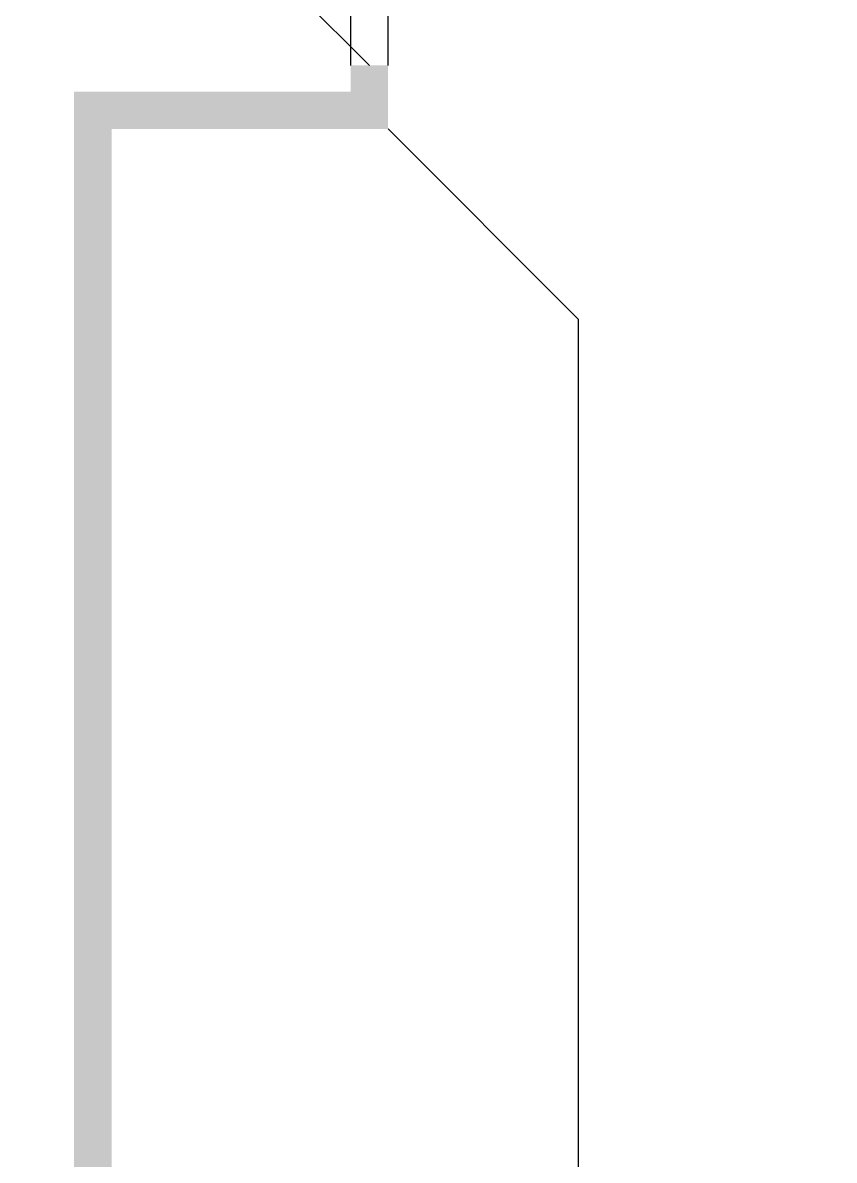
# Model space of a CAD drawing. Header units: millimetres. Extents: x 27226 to 29883, y -11902 to -11358.
# Drawn here: x 27253.754 to 27255.926, y -11886.655 to -11883.611 of the extents above; entities that cross this region are included whole.
import ezdxf

# ---------------------------------------------------------------- set-up
doc = ezdxf.new("R2010")
doc.units = ezdxf.units.MM
doc.header["$MEASUREMENT"] = 0
doc.layers.add('APPLAT-GRIS', color=251, linetype='Continuous')
doc.layers.add('LYTV_VUE', color=1, linetype='Continuous')
doc.layers.add('CO', color=5, linetype='Continuous', lineweight=15)
doc.layers.add('Seuils', color=7, linetype='Continuous', plot=False)
doc.styles.add('CALIBRI', font='calibri.ttf')
doc.dimstyles.get("Standard").update_dxf_attribs({"dimscale": 50, "dimtxt": 2.5, "dimasz": 2.5, "dimexe": 0.18, "dimexo": 0.0625, "dimgap": 0.8, "dimtad": 1, "dimdsep": 46, "dimtxsty": 'CALIBRI', "dimblk": 'ARCHTICK', "dimcen": 0.09, "dimadec": 0, "dimazin": 0, "dimtfac": 1, "dimtdec": 4, "dimtofl": 0, "dimtmove": 0, "dimatfit": 3, "dimfxl": 1, "dimtolj": 1, "dimarcsym": 0})

# ---------------------------------------------------------------- blocks, each defined once
blk = doc.blocks.new('_ARCHTICK')
at = {"color": 0, "linetype": 'ByBlock', "const_width": 0.15}
blk.add_lwpolyline([(-0.5, -0.5), (0.5, 0.5)], dxfattribs=at)

msp = doc.modelspace()

# ---------------------------------------------------------------- linework, layer by layer
at = {"layer": 'APPLAT-GRIS'}
for points in [[(27254.6318627134, -11883.89501438714), (27254.6318627134, -11883.72501438701), (27254.73186271306, -11883.89501438716)], [(27254.73186271306, -11883.89501438716), (27254.6318627134, -11883.72501438701), (27254.73186271306, -11883.72501438709)], [(27254.73186271306, -11883.89501438716), (27254.73186271306, -11883.72501438709), (27254.73186271328, -11883.89501438716)], [(27254.73186271328, -11883.89501438716), (27254.73186271306, -11883.72501438709), (27254.73186271328, -11883.72501438709)], [(27253.89186271346, -11891.75501438708), (27253.89186271346, -11883.79501438693), (27253.99186271347, -11891.75501438708)], [(27253.99186271347, -11891.75501438708), (27253.89186271346, -11883.79501438693), (27253.99186271347, -11883.79501438695)], [(27253.99186271344, -11883.89501438702), (27253.99186271344, -11883.79501438695), (27254.63186271328, -11883.89501438714)], [(27254.63186271328, -11883.89501438714), (27253.99186271344, -11883.79501438695), (27254.63186271328, -11883.79501438707)]]:
    msp.add_solid(points, dxfattribs=at)
at = {"layer": 'LYTV_VUE'}
for p, q in [((27254.68186271371, -11883.72501438717), (27254.32830932377, -11883.37146099592)), ((27254.73186271355, -11883.89501438729), (27255.2418627136, -11884.40501438734)), ((27255.2418627136, -11891.14501438721), (27255.2418627136, -11884.40501438734))]:
    msp.add_line(p, q, dxfattribs=at)
at = {"layer": 'Seuils', "flags": 128}
for points in [[(27254.63186271358, -11882.30501438726), (27254.63186271263, -11883.7250143871)], [(27254.73186271353, -11883.72501438734), (27254.73186271336, -11882.30501438726)]]:
    msp.add_lwpolyline(points, dxfattribs=at)

# ---------------------------------------------------------------- leaders
at = {"layer": 'CO'}
msp.add_leader([(27239.43583082494, -11872.50387700301), (27239.50326333633, -11872.53207957306), (27239.77323538022, -11872.53207957306)], dimstyle='Standard', override={"dimscale": 10, "dimgap": 0.8, "dimtad": 0}, dxfattribs=at)

doc.saveas('drawing.dxf')
